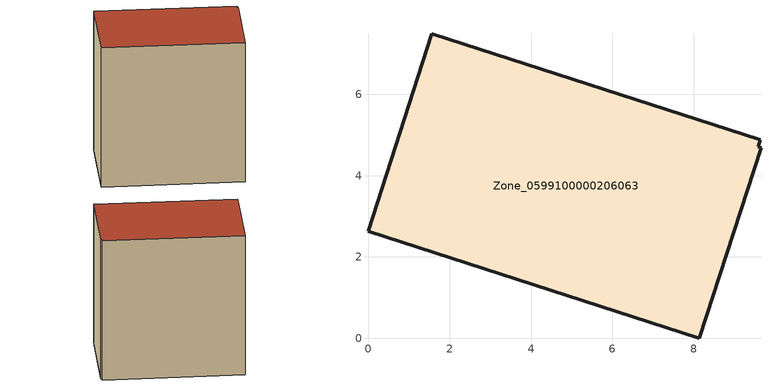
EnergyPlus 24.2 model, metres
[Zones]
Zone_0599100000206063
 floor ground (C_G): 0,2.63 1.56,7.49 9.64,4.88 9.58,4.71 9.65,4.69 8.14,0 z0
 wall outside (C_F): 1.56,7.49 0,2.63 8.14,0 9.65,4.69 9.58,4.71 9.64,4.88 1.56,7.49 z0:9.1
 roof outside (C_R): 8.14,0 9.65,4.69 9.58,4.71 9.64,4.88 1.56,7.49 0,2.63 z9.1
[BUILDING]
Pand.0599100000206063: North Axis=0; Terrain=City; Loads Convergence Tolerance Value=0.04; Temperature Convergence Tolerance Value=0.4; Solar Distribution=FullExterior; Maximum Number of Warmup Days=25; Minimum Number of Warmup Days=1
[Site:Location]
Rotterdam.The.Hague.AP_ZH_NLD Design_Conditions: Latitude=51.96; Longitude=4.45; Time Zone=1; Elevation=-4.5
[SITE:GROUNDTEMPERATURE:BUILDINGSURFACE]
18, 18, 18, 18, 18, 18, 18, 18, 18, 18, 18, 18
[MATERIAL] Thermal Absorptance=0.9; Solar Absorptance=0.7; Visible Absorptance=0.7
Name | Roughness | Thickness | Conductivity | Density | Specific Heat
G.TI.1975-1991 | MediumSmooth | 0.15 | 0.288461 | 540 | 1210
F.TI.1975-1991 | Rough | 0.3 | 0.230769 | 1920 | 840
R.TI.1975-1991 | MediumRough | 0.2 | 0.153846 | 1500 | 1000
[CONSTRUCTION]
C_G: G.TI.1975-1991
C_F: F.TI.1975-1991
C_R: R.TI.1975-1991
[ZONE]
Zone_0599100000206063: Type=1; Multiplier=1; Ceiling Height=Autocalculate; Volume=Autocalculate; Floor Area=autocalculate; Part of Total Floor Area=Yes
[ZONEINFILTRATION:DESIGNFLOWRATE]
Infil_Zone_0599100000206063: Zone or ZoneList or Space or SpaceList=Zone_0599100000206063; Schedule=AlwaysOn; Design Flow Rate Calculation Method=Flow/Area; Flow Rate per Floor Area=0.003; Constant Term Coefficient=1; Temperature Term Coefficient=0; Velocity Term Coefficient=0; Velocity Squared Term Coefficient=0
[HVACTEMPLATE:ZONE:IDEALLOADSAIRSYSTEM]
Zone_0599100000206063: Maximum Heating Supply Air Temperature=50; Minimum Cooling Supply Air Temperature=13; Maximum Heating Supply Air Humidity Ratio=0.0156; Minimum Cooling Supply Air Humidity Ratio=0.0077; Heating Limit=NoLimit; Cooling Limit=NoLimit; Dehumidification Control Type=ConstantSensibleHeatRatio; Cooling Sensible Heat Ratio=0.7; Dehumidification Setpoint=60; Humidification Control Type=None; Humidification Setpoint=30; Outdoor Air Method=None; Outdoor Air Flow Rate per Person=0.00944; Outdoor Air Flow Rate per Zone Floor Area=0; Outdoor Air Flow Rate per Zone=0; Demand Controlled Ventilation Type=None; Outdoor Air Economizer Type=NoEconomizer; Heat Recovery Type=None; Sensible Heat Recovery Effectiveness=0.7; Latent Heat Recovery Effectiveness=0.65
[ZONECONTROL:THERMOSTAT]
ThermostatControl_Zone_0599100000206063: Zone or ZoneList=Zone_0599100000206063; Control Type Schedule=DualSetpointControlType; Control 1=Thermostat_Zone_0599100000206063; Temperature Difference Between Cutout And Setpoint=0
[THERMOSTATSETPOINT:DUALSETPOINT]
Thermostat_Zone_0599100000206063: Heating Setpoint Temperature Schedule=HeatingSetpoint_Zone_0599100000206063; Cooling Setpoint Temperature Schedule=CoolingSetpoint_Zone_0599100000206063
[SCHEDULE:COMPACT]
HeatingSetpoint_Zone_0599100000206063: Through: 12/31, For: AllDays, Until: 24:00, 21
CoolingSetpoint_Zone_0599100000206063: Through: 12/31, For: AllDays, Until: 24:00, 24
DualSetpointControlType: Through: 12/31, For: AllDays, Until: 24:00, 4
AlwaysOn: Through: 12/31, For: AllDays, Until: 24:00, 1
